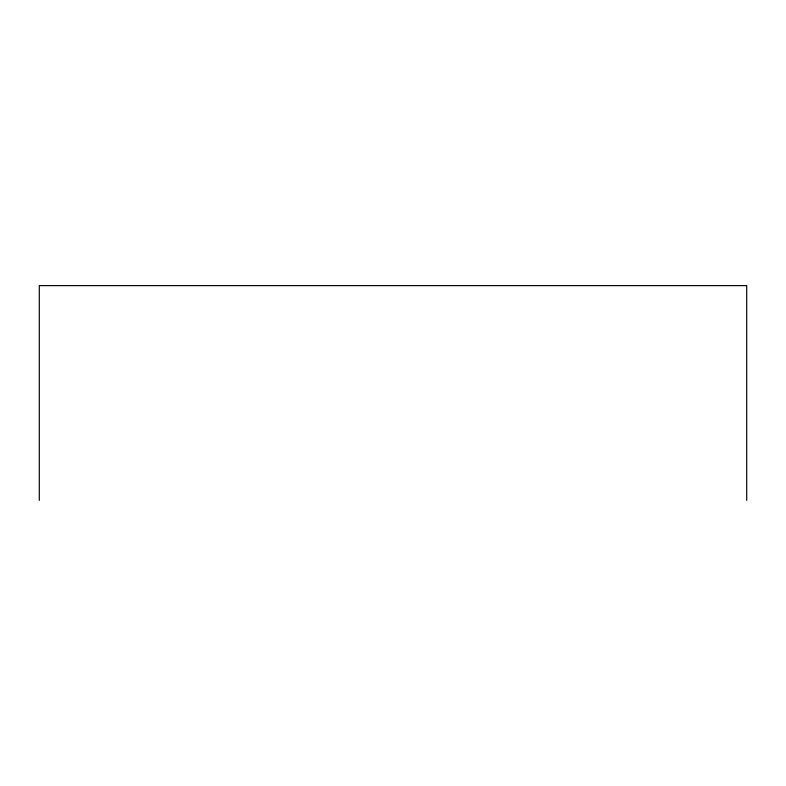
<?xml version="1.0" encoding="UTF-8"?>
<svg xmlns="http://www.w3.org/2000/svg" width="786" height="786" viewBox="0 0 786 786"><rect width="100%" height="100%" fill="white"/><g stroke="black" fill="none" stroke-linecap="round" stroke-linejoin="round"><path stroke-width="1.18" d="M746.7 500.387L746.7 285.613L39.3 285.613L39.3 500.387"/></g></svg>
